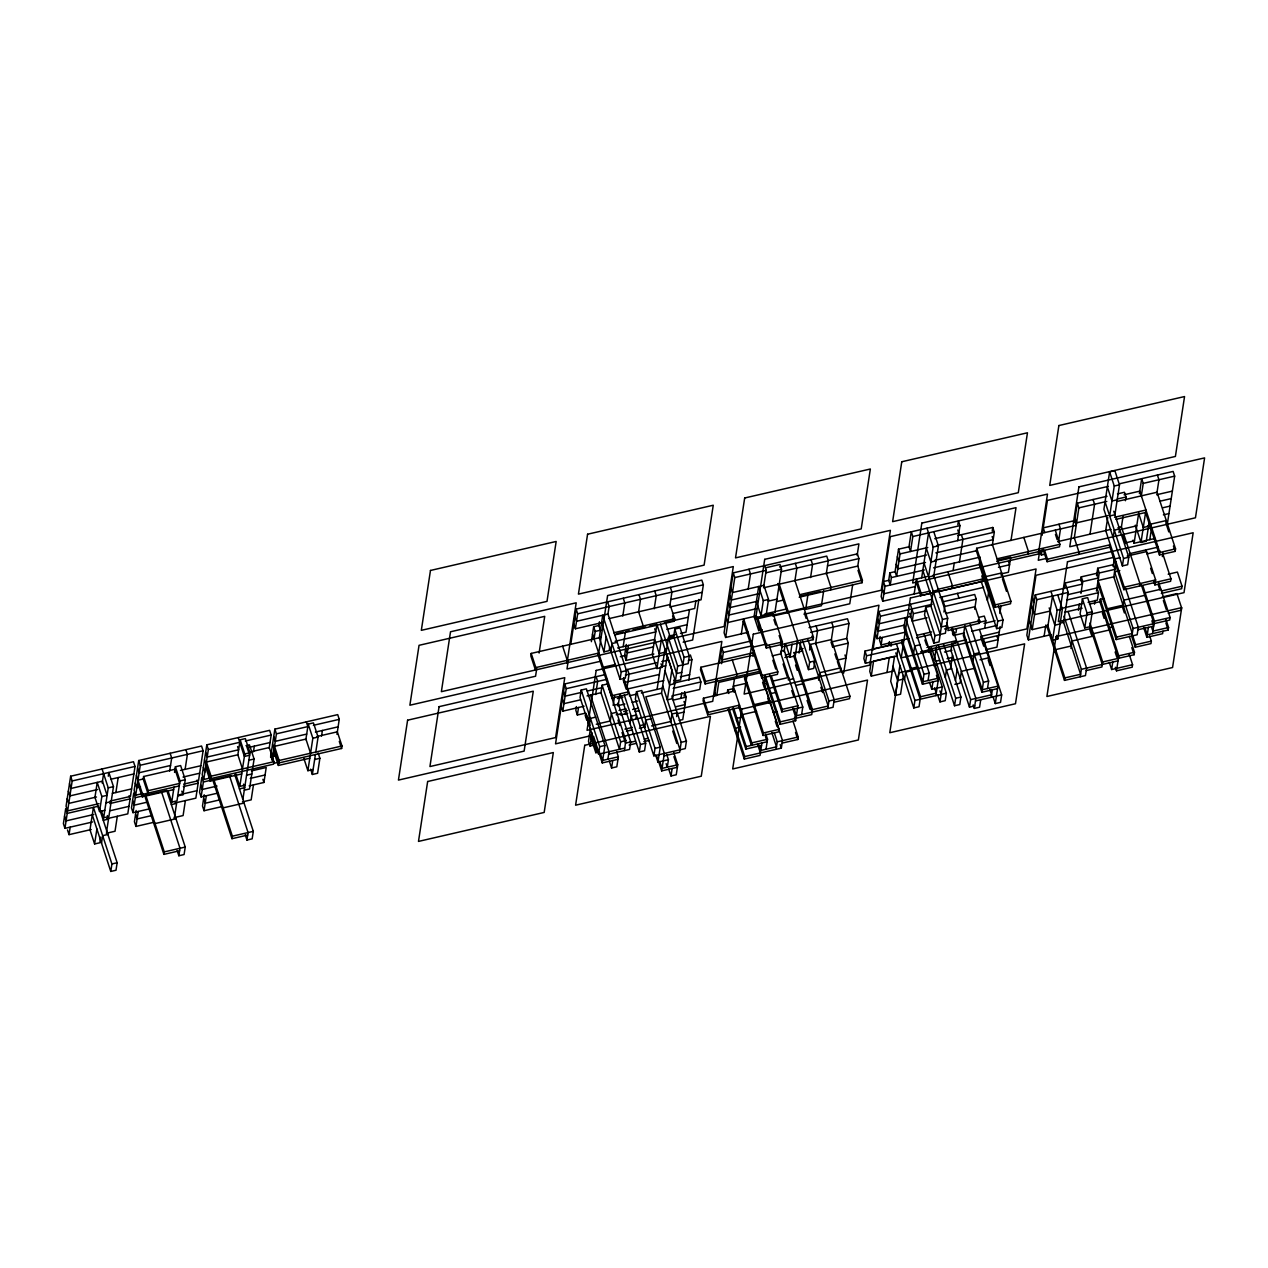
<?xml version="1.0" encoding="UTF-8"?>
<svg xmlns="http://www.w3.org/2000/svg" width="1268" height="1268" viewBox="0 0 1268 1268"><rect width="100%" height="100%" fill="white"/><g stroke="black" fill="none" stroke-linecap="round" stroke-linejoin="round"><path stroke-width="1.5" d="M110.126 801.091L130.445 796.399L135.026 766.443L133.489 761.735L70.643 776.222L66.063 806.179L67.616 810.886L99.031 803.643M64.937 828.353L67.236 813.39L65.682 808.667L63.4 823.645L64.937 828.353L92.659 821.965M67.616 810.886L72.181 780.945L70.643 776.222M91.217 829.526L69.043 834.645L70.184 827.148M102.169 783.053L103.611 773.702M100.695 837.134L99.839 842.76L94.609 843.965L96.891 828.987M99.57 811.52L101.852 796.542L97.224 782.388L94.941 797.366L99.57 811.52L104.8 810.315M108.271 776.238L108.842 772.481L113.47 786.635L108.889 816.592L103.659 817.797L101.345 810.727M103.659 817.797L108.24 787.856L102.058 768.979M101.519 843.141L102.66 835.66L107.907 834.439M106.512 832.188L108.509 819.08L107.352 815.546M115.879 792.532L118.178 777.553M117.306 816.275L115.023 831.253L106.29 833.266M99.221 807.906L117.147 862.747L116.006 870.244L110.776 871.449L111.917 863.968L93.42 807.351L89.98 829.811L94.609 843.965M129.035 795.749L130.065 798.888L127.783 813.866L106.829 818.7M183.749 784.115L198.521 780.692L203.102 750.751L201.564 746.028L138.719 760.531L134.139 790.471L135.692 795.194L143.078 793.483M133.013 812.661L135.311 797.683L133.758 792.96L131.476 807.938L133.013 812.661L149.656 808.826M135.692 795.194L140.257 765.238L138.719 760.531M136.136 810.474L134.424 821.712L135.961 826.419L154.442 822.155M135.961 826.419L138.26 811.457M143.601 776.507L143.205 779.012L147.833 793.166L148.213 790.661L143.601 776.507L175.016 769.264L179.644 783.418L148.213 790.661M173.637 789.615L142.222 796.859L142.602 794.37L136.437 775.493M154.648 826.07L155.029 823.582L175.983 818.748M169.674 771.102L171.687 757.995L170.134 753.271M174.54 772.386L175.396 766.775L180.627 765.571L185.255 779.725L182.972 794.687L177.726 795.892M175.396 766.775L180.024 780.929L176.965 800.885L171.735 802.105L174.017 787.127M163.905 854.378L164.285 851.89L145.772 795.274L145.392 797.762L163.905 854.378L179.612 850.765M174.302 818.367L176.585 803.389L171.354 804.594M185.112 769.343L187.395 754.381L185.857 749.657M185.382 800.584L183.099 815.562L174.366 817.575M135.311 797.683L166.726 790.439L185.239 847.056L184.082 854.537L178.851 855.757L179.993 848.26L161.496 791.644M197.111 780.042L198.141 783.196L195.858 798.174L174.905 802.993M269.181 748.152L271.178 735.044L269.64 730.336L206.795 744.823L202.23 774.78L203.768 779.487L209.315 778.219M201.089 796.954L203.387 781.991L201.834 777.268L199.552 792.246L201.089 796.954L217.731 793.118M203.768 779.487L208.332 749.546L206.795 744.823M204.211 794.782L202.5 806.004L204.037 810.727L222.534 806.464M204.037 810.727L206.335 795.749M241.713 773.924L210.298 781.167L211.059 776.174L206.43 762.02L237.861 754.777L242.473 768.931M222.724 810.379L223.105 807.875L244.058 803.056M237.766 755.395L240.143 739.799L245.374 738.594L250.002 752.748L242.949 798.919M245.041 785.193L239.811 786.398L244.772 753.953L240.143 739.799M231.981 838.687L232.361 836.183L213.864 779.566L213.468 782.071L231.981 838.687L247.688 835.057M253.473 751.781L254.329 746.155M245.976 745.679L249.463 744.871L254.091 759.025L249.527 788.981L244.28 790.186M253.457 784.876L251.175 799.854L242.442 801.867M234.802 774.748L253.315 831.348L252.158 838.845L246.927 840.05L248.068 832.569L229.571 775.953M249.146 785.875L263.934 782.467L266.217 767.489L251.444 770.896M270.591 757.202L274.871 729.132L337.716 714.629L339.253 719.352L336.971 734.331M272.414 760.055L276.424 733.839L274.871 729.132M250.795 751.797L269.276 747.534L273.904 761.688L273.523 764.176L210.678 778.663L204.513 759.801M309.788 758.216L278.374 765.46L279.134 760.483L274.506 746.329L305.937 739.07L310.549 753.224M305.842 739.704L308.219 724.107L313.45 722.887L318.078 737.041L315.795 752.019M313.117 769.486L307.886 770.706L312.847 738.261L308.219 724.107M318.157 753.002L319.885 758.296L317.602 773.274L312.356 774.479L315.415 754.523M321.549 736.074L322.405 730.463M272.588 744.094L278.754 762.971L341.599 748.485L341.98 745.98L337.351 731.826L317.016 736.518M531.213 653.416L530.832 655.905L535.461 670.059L535.841 667.57L531.213 653.416L601.032 637.313M536.744 668.505L535.571 676.224L409.881 705.214L419.042 645.317L544.717 616.343L539.106 653.052M566.875 662.815L567.256 660.327L562.627 646.173M567.05 662.688L576.195 602.807L450.52 631.781L441.375 691.678L724.155 626.471L733.3 566.574L607.626 595.548L598.29 655.572M605.359 674.576L564.704 683.959L555.543 743.856L589.826 735.947M568.159 661.262L566.986 668.981L601.254 661.088M570.822 643.875L576.132 609.084L701.822 580.11L703.36 584.817L701.061 599.796L669.647 607.039M584.057 706.228L562.802 711.142L566.241 688.683L564.704 683.959M603.108 622.382L575.387 628.785L577.669 613.807L576.132 609.084M576.401 706.545L575.831 710.286L577.368 715.009L584.77 713.298M577.368 715.009L578.509 707.512M617.976 759.294L602.252 762.924L604.931 745.457L586.418 688.841L581.188 690.046L580.047 697.527L598.544 754.143L624.728 748.104M591.364 641.687L593.646 626.725L599.193 625.441M594.042 638.929L595.199 631.432L593.646 626.725M599.463 621.764L598.892 625.52L600.43 630.228M587.274 716.325L586.704 720.066L585.166 715.358M589.287 725.835L590.444 718.354L595.675 717.149M590.508 728.228L588.51 741.32L590.048 746.044L593.741 745.188M595.659 694.531L597.656 681.439L596.119 676.716M601.571 622.746L620.084 679.363L625.314 678.158L626.455 670.661L607.958 614.045L609.1 606.564L607.562 601.84M609.718 646.918L609.147 650.658L603.917 651.879L606.199 636.901M590.048 746.044L592.045 732.936M602.918 669.726L603.299 667.237L615.519 664.416M602.126 685.211L620.638 741.828L619.497 749.325L600.984 692.708L602.126 685.211L607.372 684.007L625.869 740.623L624.347 750.608M610.827 651.055L611.969 643.558L617.199 642.353M599.51 751.861L595.817 752.716L596.198 750.212L591.57 736.058M598.544 754.143L599.685 746.662L581.188 690.046M608.814 689.348L609.385 685.608M622.81 616.042L624.807 602.934L623.27 598.227M623.634 677.762L628.262 691.916L627.882 694.42L612.175 698.034L612.555 695.546L592.505 634.206M614.584 696.021L613.157 705.373L618.388 704.168L619.83 694.816M623.174 646.648L625.473 631.686L629.166 630.83M607.879 759.215L609.02 751.734L590.508 695.118M620.084 679.363L621.225 671.866L602.712 615.249L599.288 637.725L603.917 651.879M626.297 644.477L624.585 655.699L626.123 660.422L653.86 654.019M626.123 660.422L628.421 645.444M616.613 751.496L618.356 756.806L616.819 766.791L611.588 767.996L612.729 760.515M627.074 687.288L629.071 674.18L627.533 669.472M638.517 612.412L640.514 599.32L638.977 594.597M625.187 714.47L626.043 708.844L619.069 710.46M642.86 628.437L643.241 625.948L638.612 611.794M630.038 723.663L631.195 716.182L636.425 714.978L635.854 718.718M666.699 754.397L668.426 759.706L657.949 762.116L660.248 747.137L641.735 690.521L636.504 691.742L635.363 699.223L653.86 755.839L685.275 748.596L686.432 741.098L671.977 696.877M618.007 702.995L630.735 741.907L629.578 749.404L608.64 754.222M654.225 608.798L656.222 595.691L654.684 590.983M649.501 626.138L656.887 624.427L652.307 654.383L656.935 668.537L662.181 667.333L665.034 648.614M627.169 686.67L645.681 743.286L644.54 750.767L639.294 751.972L640.435 744.49L624.252 694.943M644.604 727.531L645.761 720.05L650.991 718.829M656.935 668.537L661.516 638.581M657.062 689.396L660.501 666.936L665.732 665.732M669.932 605.169L671.929 592.077L670.392 587.353M666.144 652.735L668.426 637.772L673.673 636.568L674.814 629.071L680.044 627.866L689.301 656.174L688.159 663.655L677.683 666.08L675.4 681.043L680.631 679.838L684.054 657.379L674.814 629.071M680.044 749.8L661.547 693.184L667.253 655.746L671.881 669.9L667.317 699.857L672.547 698.636L675.4 679.933M653.86 755.839L655.001 748.358L636.504 691.742M615.139 634.84L674.275 621.193L674.655 618.705L670.027 604.551L609.036 618.61M673.91 756.647L677.381 767.267L661.674 770.896L664.337 753.43L645.824 696.814L661.547 693.184M689.459 609.702L686.02 632.161L680.472 633.445M668.426 759.706L667.285 767.188L666.128 763.653M676.605 716.547L677.175 712.79L671.929 714.011L670.788 721.492L651.594 725.914M680.964 698.335L681.819 692.724M695.831 601L694.69 608.497L672.515 613.601M673.704 752.384L677.762 764.778L676.24 774.764L670.994 775.968L672.135 768.471M684.086 696.148L684.768 691.678M698.858 599.431L692.661 640.007L683.135 642.194M684.657 692.407L686.194 697.131L682.77 719.59L679.077 720.446M688.778 680.282L691.916 659.693L690.378 654.97M662.688 685.703L681.185 742.319L679.664 752.289L663.957 755.918M754.46 654.906L700.871 667.253L700.491 669.758L705.119 683.912L760.562 671.121M673.466 683.214L699.334 677.239L700.887 681.962L699.746 689.443L672.008 695.847M705.119 683.912L705.499 681.407L700.871 667.253M734.869 690.981L703.455 698.224L703.074 700.713L707.702 714.867L739.117 707.623L739.498 705.135L708.083 712.378L707.702 714.867M714.359 696.401L716.927 679.553M719.431 663.18L721.793 647.726L751.369 640.911M857.136 555.463L858.911 543.877L733.237 572.867L724.091 632.764L725.629 637.471L748.31 632.241M716.769 695.498L718.766 682.39L760.657 672.737L779.154 729.354L778.774 731.842L763.067 735.472L744.57 678.856L744.95 676.351L763.447 732.967L763.067 735.472M721.619 663.671L723.331 652.449L721.793 647.726M725.629 637.471L734.774 577.574L733.237 572.867M727.325 692.455L727.705 689.966L732.952 688.762L734.109 692.296M732.761 689.998L734.473 678.776M741.336 633.857L743.619 618.879L762.131 675.495L761.751 677.984L777.458 674.37L777.839 671.866L769.169 645.333M748.199 588.923L750.482 573.96L748.944 569.237M736.534 676.668L736.914 674.164L732.286 660.01M735.06 730.748L735.44 728.26L740.67 727.039M736.581 720.763L736.962 718.274L742.192 717.07L742.588 714.566L756.552 711.348M752.495 649.676L752.875 647.187L766.839 643.97M813.454 637.17L813.073 639.674L781.659 646.918L782.419 641.925L773.163 613.617L757.456 617.231L757.075 619.735L766.316 648.043L813.454 637.17L794.941 580.554M753.049 656.428L753.905 650.817M763.811 585.927L766.189 570.331L764.652 565.607M762.211 629.816L758.724 630.624L759.58 624.997M730.954 587.829L732.492 592.552L763.907 585.309L768.535 599.463L766.252 614.441L761.006 615.646L763.304 600.667L758.676 586.513L754.095 616.47L758.724 630.624M761.925 742.953L760.023 755.427L744.316 759.056L744.696 756.568L729.084 708.796M761.545 745.457L745.838 749.071L746.218 746.583L733.49 707.655M753.81 707.164L754.191 704.659L769.914 701.045L769.533 703.534L767.79 698.224M747.296 683.04L733.332 686.257L751.829 742.874L751.448 745.378L738.737 706.45M766.316 648.043L766.696 645.539L757.456 617.231M773.163 613.617L772.783 616.105L804.197 608.862M763.891 684.625L765.032 677.144M774.859 612.872L781.532 569.205L779.979 564.482L766.015 567.715M770.675 696.053L771.055 693.548L776.285 692.344M772.577 683.579L772.957 681.074L788.664 677.461L788.284 679.949L793.53 678.745M766.015 749.229L767.536 739.26L765.809 733.95M782.102 646.379L780.961 653.86L772.228 655.873M784.084 651.689L785.225 644.192M794.846 581.188L796.859 568.08L795.305 563.357M797.287 642.797L795.274 655.889L790.043 657.109L792.04 644.001M776.111 749.309L777.252 741.828L774.368 732.983M780.565 652.687L797.921 705.769L795.638 720.731L779.931 724.361L780.311 721.857L765.27 675.86M780.787 651.245L784.274 650.436L802.771 707.053L781.833 711.887L782.213 709.383L771.229 675.765M744.696 756.568L781.342 748.104L782.499 740.623L763.986 684.007L767.473 683.198M797.366 643.288L797.746 640.8L779.234 584.183M799.03 653.052L800.742 641.814M807.985 594.407L805.703 609.385L821.41 605.755L823.693 590.777M810.569 577.558L812.566 564.45L811.029 559.743M809.602 650.009L810.458 644.398L831.396 639.563L849.909 696.18L849.528 698.684L833.821 702.298M782.102 743.111L797.826 739.498L798.206 736.993L792.991 721.08M801.63 714.534L802.771 707.053M807.938 639.69L814.88 660.929L813.739 668.41L808.493 669.615L809.634 662.134L802.707 640.895M815.593 643.811L817.591 630.703L816.053 625.996M826.276 573.928L828.273 560.836L826.736 556.113L779.598 566.986M794.561 654.779L812.487 709.62L811.726 714.613L780.311 721.857M830.619 589.953L831 587.464L826.371 573.31M818.557 680.187L819.714 672.706L840.652 667.871L840.272 670.376M831.301 640.197L833.314 627.089L831.76 622.366M827.814 708.495L828.955 701.014L810.458 644.398M852.714 584.453L849.766 603.774L804.055 614.314M843.695 673.102L848.276 643.161L846.723 638.438L849.021 623.46L847.484 618.752L809.079 627.597M799.189 597.212L862.034 582.709L862.414 580.221L857.786 566.067L858.927 558.586L857.39 553.862L827.814 560.678M895.794 652.893L913.784 707.94L919.031 706.72L920.552 696.75L902.039 640.134L901.659 642.622L865.014 651.07L863.857 658.567L865.41 663.275L896.825 656.031L897.966 648.55L866.551 655.794L865.41 663.275M871.227 661.737L869.753 671.39L871.29 676.113L893.972 670.883M872.986 650.135L878.898 611.509L932.487 599.146M871.29 676.113L873.573 661.135L894.526 656.317M906.572 631.86L877.012 638.676L880.436 616.216L878.898 611.509M919.379 592.79L882.718 601.238L885.016 586.276L883.479 581.552L889.011 580.269M880.135 636.504L879.564 640.245L881.101 644.952L909.029 638.517M889.851 572.867L888.71 580.348L890.247 585.071L891.388 577.574L889.851 572.867L895.398 571.583M881.101 644.952L882.243 637.471M898.521 549.187L895.081 571.646L896.635 576.369L900.058 553.91L898.521 549.187L909.616 546.635M888.884 645.317L889.454 641.576M886.998 672.484L889.28 657.521M891.008 646.284L891.578 642.543M894.431 656.935L890.707 681.265L895.335 695.419L900.565 694.214L903.434 675.495M912.817 536.523L910.535 551.501L908.997 546.777L911.28 531.799L912.817 536.523L959.955 525.649L958.418 520.926L957.831 524.683M895.335 695.419L899.915 665.478M911.85 608.973L910.709 616.454L879.295 623.713L877.757 618.99M914.149 593.995L916.431 579.032L921.059 593.186L920.679 595.675L931.774 593.123M910.313 604.25L913.404 613.696L912.263 621.177L927.035 617.77M904.544 679.632L905.685 672.135L910.915 670.931L911.296 668.442L916.542 667.222M921.678 577.812L928.541 532.893M913.198 655.952L914.735 645.983L919.966 644.762M926.987 528.185L933.153 547.047L928.588 577.003L933.819 575.783L938.399 545.842L933.771 531.688M938.447 589.937L933.216 591.157L930.918 606.12L925.688 607.34L924.546 614.821L933.787 643.13L939.033 641.925L942.457 619.466L923.96 562.849M913.784 707.94L914.925 700.443L896.428 643.827M922.454 684.26L923.976 674.291L905.479 617.674L903.957 627.644L922.454 684.26L938.161 680.647L936.434 675.337M928.921 652.338L929.301 649.834L920.568 651.847M928.081 680.567L929.222 673.07L909.679 613.316M933.787 643.13L934.944 635.648L925.688 607.34M934.421 659.756L936.418 646.648M929.539 647.996L942.267 686.923L931.79 689.332L932.931 681.851M943.963 612.064L944.818 606.453L941.744 597.006M953.092 570.568L954.233 563.087M957.673 540.628L959.955 525.649M952.094 588.431L952.474 585.927L947.846 571.773M935.879 695.625L938.542 678.142L924.087 633.921M933.819 575.783L947.703 618.245L945.405 633.223L934.944 635.648M959.464 561.882L962.903 539.423L961.366 534.7M931.314 647.203L946.356 693.2L945.215 700.681L939.968 701.901L942.267 686.923M945.278 677.445L946.435 669.964L951.666 668.759M953.837 631.797L953.267 635.537L964.362 632.986M950.525 668.331L952.522 655.223M956.532 629.023L955.961 632.764L952.458 633.572M952.442 628.262L956.484 640.641L956.104 643.145L928.382 649.533M955.438 680.615L957.15 669.377M1044.784 532.576L1043.247 527.853L1074.662 520.609L1076.199 525.332L976.709 548.267L976.328 550.772L994.825 607.388L1010.533 603.758L1010.913 601.27L992.416 544.654M943.566 643.986L960.922 697.067L959.781 704.548L954.535 705.753L955.676 698.272L938.336 645.19M960.241 678.824L961.382 671.327L973.602 668.521M960.668 679.41L960.098 683.151L954.867 684.355M998.391 605.787L1003.02 619.941L1001.879 627.422L996.632 628.643L997.773 621.146L979.276 564.529L980.132 558.919M974.712 609.179L976.233 599.193L974.696 594.486L943.281 601.729M939.16 591.411L983.524 581.188L984.475 574.943M992.21 531.197L992.781 527.456L957.657 535.556M972.619 663.925L974.141 653.939L979.371 652.735M985.585 579.08L985.965 576.575L1001.672 572.962L1001.292 575.45M946.562 622.778L948.305 628.088L947.925 630.576L979.34 623.333L979.72 620.844L975.092 606.69L945.532 613.506M992.321 545.272L994.318 532.164L992.781 527.456M969.481 707.132L970.622 699.635L952.125 643.019L950.984 650.516L969.481 707.132L974.727 705.927M987.376 600.335L988.533 592.838M984.681 628.294L985.838 620.813L984.285 616.089L978.753 617.373M980.719 699.73L979.578 707.211L974.347 708.416L975.869 698.43L957.356 641.814M981.86 692.233L983.397 682.247L964.885 625.631L963.363 635.617L981.86 692.233L997.583 688.619M994.825 607.388L995.206 604.884L976.709 548.267M987.487 688.54L988.628 681.043L970.115 624.427M999.85 613.427L1001.038 605.708M1010.992 540.501L1016.017 507.644L890.342 536.633L881.181 596.531L882.718 601.238M1000.119 626.535L996.965 647.124L985.87 649.691M991.196 697.305L992.337 689.824M983.16 638.279L1001.672 694.896L1000.531 702.377L995.285 703.581L997.964 686.115L979.451 629.499M1028.079 554.053L1028.459 551.564L1023.831 537.41M1039.76 550.645L1038.286 560.298L1045.894 558.538M1042.09 535.35L1047.431 500.4L1108.375 486.357M1051.077 634.65L1028.38 639.88L1035.243 594.961L1082.381 584.088L1080.843 579.381L1065.136 582.995L1064.264 588.621M1045.054 554.179L1041.345 555.035L1042.201 549.424M1052.503 596.055L1047.923 626.012L1032.215 629.625L1036.796 599.685L1035.243 594.961M1047.495 559.204L1110.34 544.717L1109.96 547.205L1047.114 561.708L1047.495 559.204L1044.61 550.36M1044.103 636.267L1045.815 625.029M1058.495 542.054L1060.492 528.946L1058.954 524.239M1055.261 530.151L1059.889 544.305L1059.493 546.809L996.664 561.296M1050.966 591.348L1057.132 610.209L1052.551 640.166L1057.797 638.945L1062.362 609.005L1057.734 594.851M1074.471 521.861L1077.324 503.142L1107.012 496.295M1055.261 652.085L1055.642 649.596L1071.349 645.967M1074.202 538.424L1078.878 507.866L1077.324 503.142M1065.136 582.995L1068.211 592.441L1063.63 622.382L1060.143 623.19M1078.545 554.449L1078.925 551.96L1074.297 537.806M1068.1 611.461L1086.597 668.077L1085.456 675.575L1064.502 680.393L1064.882 677.904L1047.542 624.823M1080.653 580.617L1081.224 576.877L1096.931 573.263L1098.468 577.97L1082.761 581.6L1080.954 593.456M1070.969 648.471L1072.11 640.99L1093.064 636.156L1093.444 633.651L1109.151 630.038L1109.532 627.533L1113.019 626.725M1078.371 610.304L1079.337 604.059M1090.005 534.177L1094.585 504.236L1093.032 499.513M1082.396 598.797L1080.114 613.775L1084.742 627.929L1089.973 626.709L1092.255 611.747L1087.627 597.593L1082.396 598.797L1087.025 612.951L1084.742 627.929M1109.627 471.87L1114.255 486.024L1109.674 515.981L1114.921 514.76L1119.486 484.82L1114.873 470.666L1109.627 471.87L1103.905 509.308L1122.418 565.924L1127.648 564.72L1128.789 557.223L1113.764 511.226M1080.225 676.779L1081.366 669.298L1064.01 616.216M1096.551 575.751L1097.692 568.27L1113.399 564.64L1114.937 569.364L1099.229 572.993L1096.471 591.078M1094.474 604.186L1095.045 600.43M1107.725 517.455L1105.712 530.563L1124.225 587.179L1123.844 589.668L1170.966 578.81L1162.867 554.037M1096.947 587.956L1098.484 592.679L1097.343 600.16L1088.102 602.3M1103.762 598.433L1100.275 599.225L1099.895 601.729L1118.408 658.346M1113.161 537.616L1114.303 530.135L1119.549 528.914L1118.978 532.671M1113.114 566.511L1114.255 559.029M1106.964 611.271L1107.344 608.783L1123.052 605.153M1114.588 561.359L1114.968 558.871L1120.199 557.666M1113.7 577.479L1116.094 561.882M1121.324 527.567L1123.052 516.33M1125.429 500.733L1126 496.993L1124.462 492.269L1117.473 493.886M1089.973 623.048L1102.685 661.959L1101.924 666.952L1086.216 670.582M1122.418 565.924L1123.559 558.443L1105.062 501.827M1129.122 654.082L1132.578 664.701L1111.64 669.536L1112.781 662.039M1125.588 588.336L1138.299 627.264L1137.158 634.761L1116.22 639.579L1116.601 637.091L1098.088 580.475L1113.795 576.845L1132.308 633.461L1116.601 637.091M1139.409 493.632L1141.691 478.67L1143.229 483.377L1141.232 496.485M1155.037 538.456L1134.083 543.275L1138.759 512.7M1132.578 664.701L1132.197 667.19L1116.49 670.82L1118.788 655.841L1100.275 599.225M1149.379 520.657L1146.24 541.246L1140.994 542.466L1145.955 510.021L1114.54 517.265M1131.928 635.965L1133.069 628.468L1114.556 571.852L1119.803 570.648M1139.552 586.054L1139.932 583.549L1121.419 526.933L1117.932 527.742M1150.203 526.664L1150.583 524.175L1166.291 520.546L1165.91 523.05L1168.795 531.894M1149.791 539.661L1151.518 528.423M1156.939 492.856L1158.952 479.764L1157.399 475.04M1102.685 661.959L1134.115 654.716L1134.495 652.227L1129.281 636.298M1149.616 635.807L1151.344 641.117L1150.964 643.605L1135.256 647.235L1135.637 644.73L1132.165 634.127M1162.962 631.21L1162.582 633.699L1146.874 637.329L1148.396 627.343M1170.966 578.81L1170.586 581.299L1154.879 584.928L1155.639 579.936L1146.383 551.628L1127.189 556.05M1117.298 501.399L1157.034 492.238L1175.547 548.854L1175.167 551.358L1159.459 554.972L1159.84 552.483L1139.789 491.144L1124.082 494.774M1162.36 556.62L1162.93 552.88M1167.226 524.809L1174.659 476.134L1173.122 471.427L1119.803 483.71M1152.485 633.62L1154.403 621.146L1142.833 585.768M1144.941 627.755L1147.255 634.84L1168.193 630.006L1168.573 627.501L1165.688 618.657M1158.54 582.139L1170.11 617.532L1169.73 620.02L1133.069 628.468M1168.177 574.198L1177.417 572.074L1182.045 586.228L1181.665 588.717L1161.33 593.408M1114.255 486.024L1119.486 484.82M577.669 613.807L703.36 584.817M734.774 577.574L766.189 570.331M1143.229 483.377L1174.659 476.134M765.809 572.835L781.532 569.205M781.151 571.694L828.273 560.836M607.958 614.045L576.528 621.288L574.99 616.581M670.788 599.558L702.218 592.314M934.785 538.678L958.814 533.131L957.784 529.992M827.513 565.829L858.927 558.586M1078.878 507.866L1106.805 501.415M1117.266 499.006L1126 496.993M1117.203 499.798L1111.973 501.003L1107.344 486.849M900.058 553.91L927.78 547.522M937.02 545.383L994.318 532.164M1156.654 494.742L1172.361 491.112M933.153 547.047L938.399 545.842M763.526 587.797L857.786 566.067M595.199 631.432L600.731 630.164M759.072 593.646L731.351 600.033L729.797 595.326M926.639 555.004L898.917 561.391L897.379 556.684M935.879 552.864L993.177 539.661L992.147 536.507M1160.141 501.161L1171.22 498.593M1108.01 515.585L1076.58 522.828L1075.042 518.121M613.664 632.764L674.655 618.705M616.232 633.81L623.618 632.098M632.859 629.974L645.792 626.994M664.274 622.731L688.302 617.183M757.931 601.127L730.194 607.53L728.656 602.807M925.497 562.485L897.776 568.888L896.238 564.165M934.738 560.361L977.248 550.55M1162.693 507.786L1170.079 506.091M763.304 600.667L768.535 599.463M936.101 560.821L930.87 562.025L926.242 547.871M1115.998 519.325L1145.575 512.51L1159.459 554.972M768.218 601.159L776.951 599.146M799.569 594.708L862.414 580.221M776.571 601.65L783.545 600.033M801.011 596.008L820.206 591.585M615.075 641.291L655.746 631.924L654.716 628.769M666.841 629.356L687.161 624.68M756.774 608.624L729.052 615.012L727.515 610.288M891.388 577.574L924.356 569.982M933.597 567.842L980.116 557.112M1163.39 514.856L1168.938 513.572M1057.655 541.642L1110.958 529.358M1121.039 529.438L1136.762 525.808M997.044 558.808L1059.889 544.305M617.643 647.932L654.605 639.405L659.233 653.559L664.464 652.354M668.569 636.187L675.543 634.571M755.839 616.058L727.911 622.493L726.374 617.785M764.873 613.981L787.063 608.862M885.016 586.276L926.908 576.607M933.074 575.196L979.276 564.529M997.757 560.266L1010.691 557.286L1008.409 572.264L1001.007 573.96M1147.461 525.745L1151.154 524.889M535.841 667.57L598.67 653.083M1148.523 526.283L1143.292 527.488L1138.664 513.334M72.181 780.945L135.026 766.443M140.257 765.238L203.102 750.751M208.332 749.546L239.763 742.303M245.31 741.019L271.178 735.044M276.424 733.839L307.839 726.596L306.301 721.872M313.386 725.312L339.253 719.352M653.147 646.965L627.28 652.925L625.726 648.217M915.29 586.513L883.875 593.757L882.322 589.034M998.455 567.335L1009.55 564.783L1008.52 561.629M620.306 656.697L626.012 655.366M1125.746 542.799L1134.464 540.786M111.188 779.17L133.885 773.94M170.546 765.476L139.115 772.735L137.578 768.012M249.083 747.375L270.036 742.541M306.697 734.077L275.267 741.336L273.729 736.613M315.415 732.08L338.112 726.833M921.059 593.186L930.3 591.046M937.686 589.351L983.905 578.683M244.772 753.953L250.002 752.748M312.847 738.261L318.078 737.041M97.62 789.52L69.898 795.908L68.361 791.2M137.974 780.216L143.522 778.932M180.484 770.405L200.82 765.729M108.24 787.856L113.47 786.635M625.631 669.9L657.109 662.641M661.817 661.563L667.681 660.216M939.826 597.45L983.635 587.353M1114.065 557.27L1036.004 575.276L1026.842 635.173L1028.38 639.88M1129.297 553.751L1158.191 547.094M621.225 671.866L626.455 670.661M684.054 657.379L689.301 656.174M248.861 760.229L254.091 759.025M1123.559 558.443L1128.789 557.223M1147.746 553.72L1159.966 550.898M96.479 797.001L68.757 803.405L67.22 798.681M112.392 793.34L131.603 788.918M140.526 786.857L136.833 787.697L135.296 782.99M183.036 777.046L199.678 773.211M276.678 755.459L272.985 756.299L271.447 751.591M566.241 688.683L606.896 679.299M625.378 675.036L656.808 667.792M688.429 660.501L691.916 659.693M723.331 652.449L752.907 645.634M810.617 632.32L849.021 623.46M880.436 616.216L932.186 604.281M101.852 796.542L107.083 795.337L102.47 781.183L71.04 788.427L69.502 783.703M1159.84 552.483L1175.547 548.854M180.024 780.929L185.255 779.725M766.696 645.539L782.419 641.925M913.404 613.696L926.337 610.701M944.818 606.453L976.233 599.193M211.059 776.174L273.904 761.688M279.134 760.483L341.98 745.98M273.682 763.368L279.229 762.084M581.727 692.328L565.1 696.164L563.547 691.44M587.274 691.044L602.062 687.636M624.236 682.517L659.36 674.433M753.62 652.687L722.189 659.931L720.652 655.223M105.941 802.818L111.188 801.614M142.602 794.37L179.263 785.922M67.236 813.39L98.65 806.131M109.745 803.579L130.065 798.888M183.353 786.604L198.141 783.196M203.387 781.991L231.109 775.588M681.772 672.357L676.541 673.562L660.343 624.03M587.021 695.926L600.984 692.708M246.578 775.208L251.809 774.003M314.654 759.516L319.885 758.296M580.586 699.809L563.943 703.645L562.406 698.937M626.788 689.158L663.75 680.631M680.393 676.795L689.634 674.671M799.601 649.311L803.088 648.503M846.723 638.438L831.015 642.068L832.759 647.362M904.021 625.219L878.153 631.195L876.616 626.471M995.206 604.884L1010.913 601.27M93.816 814.484L66.079 820.871L64.541 816.148M110.443 810.648L128.924 806.385M147.104 802.184L134.17 805.18L132.617 800.457M178.519 794.941L197 790.677M217.018 786.065L202.246 789.473L200.693 784.749M250.287 778.394L265.075 774.986M785.257 655.017L788.744 654.225M793.99 653.004L802.707 650.991M612.555 695.546L628.262 691.916M942.457 619.466L947.703 618.245M784.876 657.521L790.107 656.317M832.569 646.775L848.276 643.161M1036.796 599.685L1068.211 592.441M617.326 698.557L622.873 697.289M629.34 695.799L637.661 693.881M641.354 693.025L662.609 688.128M1067.371 594.771L1100.434 587.147M673.165 688.35L700.887 681.962M103.279 820.285L108.509 819.08M239.43 788.902L244.661 787.682L243.504 784.147M705.499 681.407L759.088 669.06M946.562 625.742L941.316 626.947L922.819 570.331M1067.07 599.923L1098.484 592.679M1124.225 587.179L1155.639 579.936M916.875 635.331L931.663 631.924M944.612 628.944L979.72 620.844M617.516 705.737L624.807 704.057M632.209 702.361L637.741 701.077M978.436 622.509L985.838 620.813M809.634 662.134L814.88 660.929M916.495 637.836L931.283 634.412M873.176 648.931L889.803 645.095M984.063 623.365L995.158 620.813M151.891 815.53L137.118 818.938L135.565 814.215M219.966 799.823L205.194 803.246L203.641 798.523M762.131 675.495L777.839 671.866M997.773 621.146L1003.02 619.941M837.26 660.137L845.978 658.124L844.964 654.985M1050.221 611.033L1034.498 614.663L1031.423 605.216M1062.425 608.212L1082.555 603.568M1057.132 610.209L1062.362 609.005M616.628 712.315L611.382 713.519L610.241 721.016L596.277 724.234M623.666 711.554L627.359 710.698M632.605 709.494L638.454 708.146M673.26 700.11L686.194 697.131M971.748 631.274L996.696 625.52M1089.418 604.139L1101.638 601.317M616.232 714.803L621.479 713.599M1160.854 589.224L1145.147 592.838L1144.766 595.342L1123.813 600.16L1122.671 607.657L1124.399 612.967M1064.597 612.27L1082.064 608.244M620.353 714.978L627.739 713.282M635.141 711.57L638.834 710.714M1161.71 590.904L1182.045 586.228M926.924 647.457L956.484 640.641M675.812 706.751L685.053 704.612L684.023 701.473M953.869 642.622L966.089 639.801M980.766 636.425L999.247 632.161M1087.025 612.951L1092.255 611.747M1162.138 597.006L1176.926 593.598L1181.554 607.752L1181.158 610.241L1168.224 613.221M818.938 677.698L803.23 681.312L802.85 683.817L795.876 685.417M1060.08 623.983L1054.833 625.187L1049.191 607.895M676.526 713.805L683.912 712.109M944.517 652.006L951.903 650.294M983.318 643.05L998.106 639.643L997.076 636.504M624.981 729.132L632.367 727.436M639.769 725.724L645.317 724.44M626.44 731.208L631.987 729.924M639.389 728.212L644.936 726.944M935.974 661.199L939.667 660.343M947.069 658.647L952.617 657.363M933.613 665.7L937.1 664.892M599.685 746.662L604.931 745.457M620.638 741.828L625.869 740.623M979.974 659.82L988.707 657.807L988.327 660.311L990.054 665.605M630.735 741.907L625.489 743.111L622.017 732.508M923.976 674.291L929.222 673.07M1154.403 621.146L1170.11 617.532M902.864 679.236L897.617 680.441L892.989 666.286M629.467 742.541L635.014 741.273M644.255 739.133L647.948 738.277M111.917 863.968L117.147 862.747M164.285 851.89L185.239 847.056M232.361 836.183L253.315 831.348M782.213 709.383L797.921 705.769M629.087 745.045L636.473 743.333M643.875 741.637L649.422 740.354M773.242 712.315L776.729 711.506M640.435 744.49L645.681 743.286M828.955 701.014L849.909 696.18M1137.919 629.768L1153.626 626.138L1151.899 620.829M938.542 678.142L922.835 681.772L904.338 625.156M812.487 709.62L828.194 706.007L813.739 661.769M1168.573 627.501L1152.866 631.131L1151.709 627.597M618.356 756.806L602.633 760.42L600.319 753.351M655.001 748.358L660.248 747.137M681.185 742.319L686.432 741.098M1135.637 644.73L1151.344 641.117M763.447 732.967L779.154 729.354M920.552 696.75L936.26 693.12L934.532 687.811M983.397 682.247L988.628 681.043M914.925 700.443L946.356 693.2M1118.788 655.841L1134.495 652.227M751.829 742.874L767.536 739.26M997.964 686.115L982.24 689.744L963.743 633.128M746.218 746.583L767.156 741.748L765.428 736.439M955.676 698.272L960.922 697.067M1081.366 669.298L1118.011 660.834M677.762 764.778L662.054 768.392L659.74 761.323M777.252 741.828L798.206 736.993M970.622 699.635L991.576 694.816L989.848 689.507M1064.882 677.904L1080.605 674.275L1063.25 621.209M975.488 700.935L1001.672 694.896M1173.423 546.048L1175.167 551.358M1158.159 584.643L1159.887 589.937M1163.358 600.556L1166.259 609.401M1145.971 549.916L1147.508 554.623M1150.631 568.27L1152.374 573.58M1135.351 525.158L1140.994 542.466M1153.721 581.378L1154.879 584.928M1165.878 622.921L1168.193 630.006M1133.053 540.136L1134.083 543.275M1141.295 584.722L1154.007 623.65M1122.782 534.747L1125.667 543.592M1143.403 626.709L1146.874 637.329M1109.389 545.446L1123.844 589.668M1131.785 636.615L1135.256 647.235M1131.801 647.647L1134.115 654.716M1097.692 568.27L1099.229 572.993M1097.708 582.963L1116.22 639.579M1102.399 613.062L1104.143 618.372M1115.127 651.99L1116.854 657.299M1115.333 667.285L1116.49 670.82M1109.326 662.451L1111.64 669.536M1081.224 576.877L1082.761 581.6M1089.592 625.536L1102.304 664.464M1089.783 629.8L1091.526 635.109M1055.451 534.43L1057.195 539.724M1043.073 549.313L1047.114 561.708M1039.808 550.312L1041.345 555.035M1056.64 635.411L1057.797 638.945M1046.575 625.552L1064.502 680.393M1032.564 597.735L1034.102 602.459M1029.14 620.195L1032.215 629.625M1002.449 578.985L1006.491 591.379M981.781 575.878L983.524 581.188M981.02 580.871L996.632 628.643M978.183 619.798L979.34 623.333M980.798 637.297L983.699 646.157M992.971 696.512L995.285 703.581M957.451 593.392L958.988 598.1M951.475 628.991L953.219 634.301M973.19 704.881L974.347 708.416M930.918 606.12L940.174 634.428M916.051 581.521L920.679 595.675M936.038 649.137L954.535 705.753M924.863 639.944L926.607 645.254M939.953 690.87L941.11 694.404M937.654 694.816L939.968 701.901M929.476 682.263L931.79 689.332M901.659 642.622L920.172 699.239M857.992 570.331L862.034 582.709M875.459 633.968L877.012 638.676M865.014 651.07L866.551 655.794M834.883 653.86L836.611 659.17M837.387 661.516L839.115 666.825M815.689 643.193L834.201 699.809L833.06 707.29L796.399 715.738L794.085 708.669M804.403 613.126L806.131 618.435M811.916 636.124L813.073 639.674M820.871 687.272L822.615 692.582M799.823 643.082L808.493 669.615M777.823 583.534L787.523 613.221M794.117 652.354L795.274 655.889M793.594 655.508L812.106 712.125M795.527 665.082L797.271 670.392M807.098 700.459L809.983 709.303M786.001 644.715L790.043 657.109M773.94 619.656L775.667 624.95M779.138 635.569L782.039 644.413M780.502 643.383L781.659 646.918M783.085 664.02L787.127 676.415M791.755 690.569L793.499 695.878M792.548 707.623L796.019 718.243M794.481 717.197L795.638 720.731M756.378 601.492L761.006 615.646M772.83 660.216L775.715 669.06M795.511 732.413L797.826 739.498M769.692 674.734L781.833 711.887M764.303 676.589L779.931 724.361M743.238 621.368L761.751 677.984M762.591 682.311L764.319 687.621M775.303 721.238L777.046 726.532M780.185 744.57L781.342 748.104M771.863 732.666L776.491 746.82L760.784 750.45L759.041 745.14M757.503 744.094L760.404 752.938M727.705 689.966L728.862 693.501M732.539 708.384L745.838 749.071M728.117 709.525L744.316 759.056M714.93 692.645L715.96 695.799M703.455 698.224L708.083 712.378M672.547 615.883L674.275 621.193M673.673 636.568L682.913 664.876M665.589 622.81L670.788 638.739M668.426 637.772L677.683 666.08M656.887 624.427L675.4 681.043M673.673 680.124L674.83 683.674L669.599 684.879L664.971 670.724M661.024 663.782L662.181 667.333M672.722 731.065L676.779 743.444M668.68 768.884L670.994 775.968M657.046 756.742L661.674 770.896M655.635 755.046L657.949 762.116M623.254 680.266L626.154 689.11M620.797 695.355L639.294 751.972M597.719 653.812L612.175 698.034M617.976 720.113L619.703 725.423M573.849 624.062L575.387 628.785M609.274 760.911L611.588 767.996M586.07 713.377L590.111 725.771M593.582 736.391L602.252 762.924M589.652 733.839L595.817 752.716M561.264 706.419L562.802 711.142M339.285 741.4L341.599 748.485M310.628 769.169L312.356 774.479M303.844 758.312L307.886 770.706M273.745 751.306L278.374 765.46M270.623 755.332L272.366 760.641M262.904 779.329L263.934 782.467M246.737 746.392L249.622 755.237L244.391 756.457L238.226 737.58M237.591 746.646L238.622 749.784L207.191 757.028L205.654 752.304M235.769 774.019L239.811 786.398M245.199 834.74L246.927 840.05M205.67 767.013L210.298 781.167M203.371 767.283L204.909 772.006M181.815 791.153L182.972 794.687M168.264 791.486L171.735 802.105M177.124 850.448L178.851 855.757M137.594 782.705L142.222 796.859M92.263 814.833L110.776 871.449M67.489 829.922L69.043 834.645M407.599 720.192L398.437 780.089L524.128 751.1L533.273 691.203L407.599 720.192M430.47 570.457L421.325 630.339L546.999 601.365L556.161 541.468L430.47 570.457M427.649 781.516L418.488 841.413L544.178 812.439L553.323 752.542L427.649 781.516M439.077 706.656L429.931 766.554L555.606 737.564L564.767 677.667L439.077 706.656M587.575 534.224L578.43 594.121L704.105 565.132L713.25 505.235L587.575 534.224M584.738 745.299L575.593 805.196L701.267 776.206L710.429 716.309L584.738 745.299M596.182 670.423L587.036 730.32L712.711 701.331L721.857 641.434L596.182 670.423M744.681 497.991L735.519 557.888L861.21 528.899L870.355 469.001L744.681 497.991M741.843 709.066L732.698 768.963L858.373 739.973L867.518 680.076L741.843 709.066M753.287 634.19L744.126 694.087L869.816 665.114L878.962 605.216L753.287 634.19M764.715 559.331L755.569 619.228L881.244 590.238L890.405 530.341L764.715 559.331M901.77 461.758L892.624 521.655L1018.299 492.681L1027.46 432.784L901.77 461.758M898.949 672.832L889.787 732.73L1015.478 703.74L1024.623 643.859L898.949 672.832M910.376 597.973L901.231 657.854L1026.906 628.88L1036.067 568.983L910.376 597.973M921.82 523.098L912.675 582.995L1038.349 554.005L1047.495 494.108L921.82 523.098M1058.875 425.541L1049.73 485.422L1175.404 456.448L1184.55 396.551L1058.875 425.541M1056.038 636.599L1046.892 696.497L1172.567 667.523L1181.728 607.626L1056.038 636.599M1067.482 561.74L1058.336 621.637L1184.011 592.647L1193.156 532.75L1067.482 561.74M1078.925 486.864L1069.764 546.762L1195.455 517.788L1204.6 457.891L1078.925 486.864"/></g></svg>
